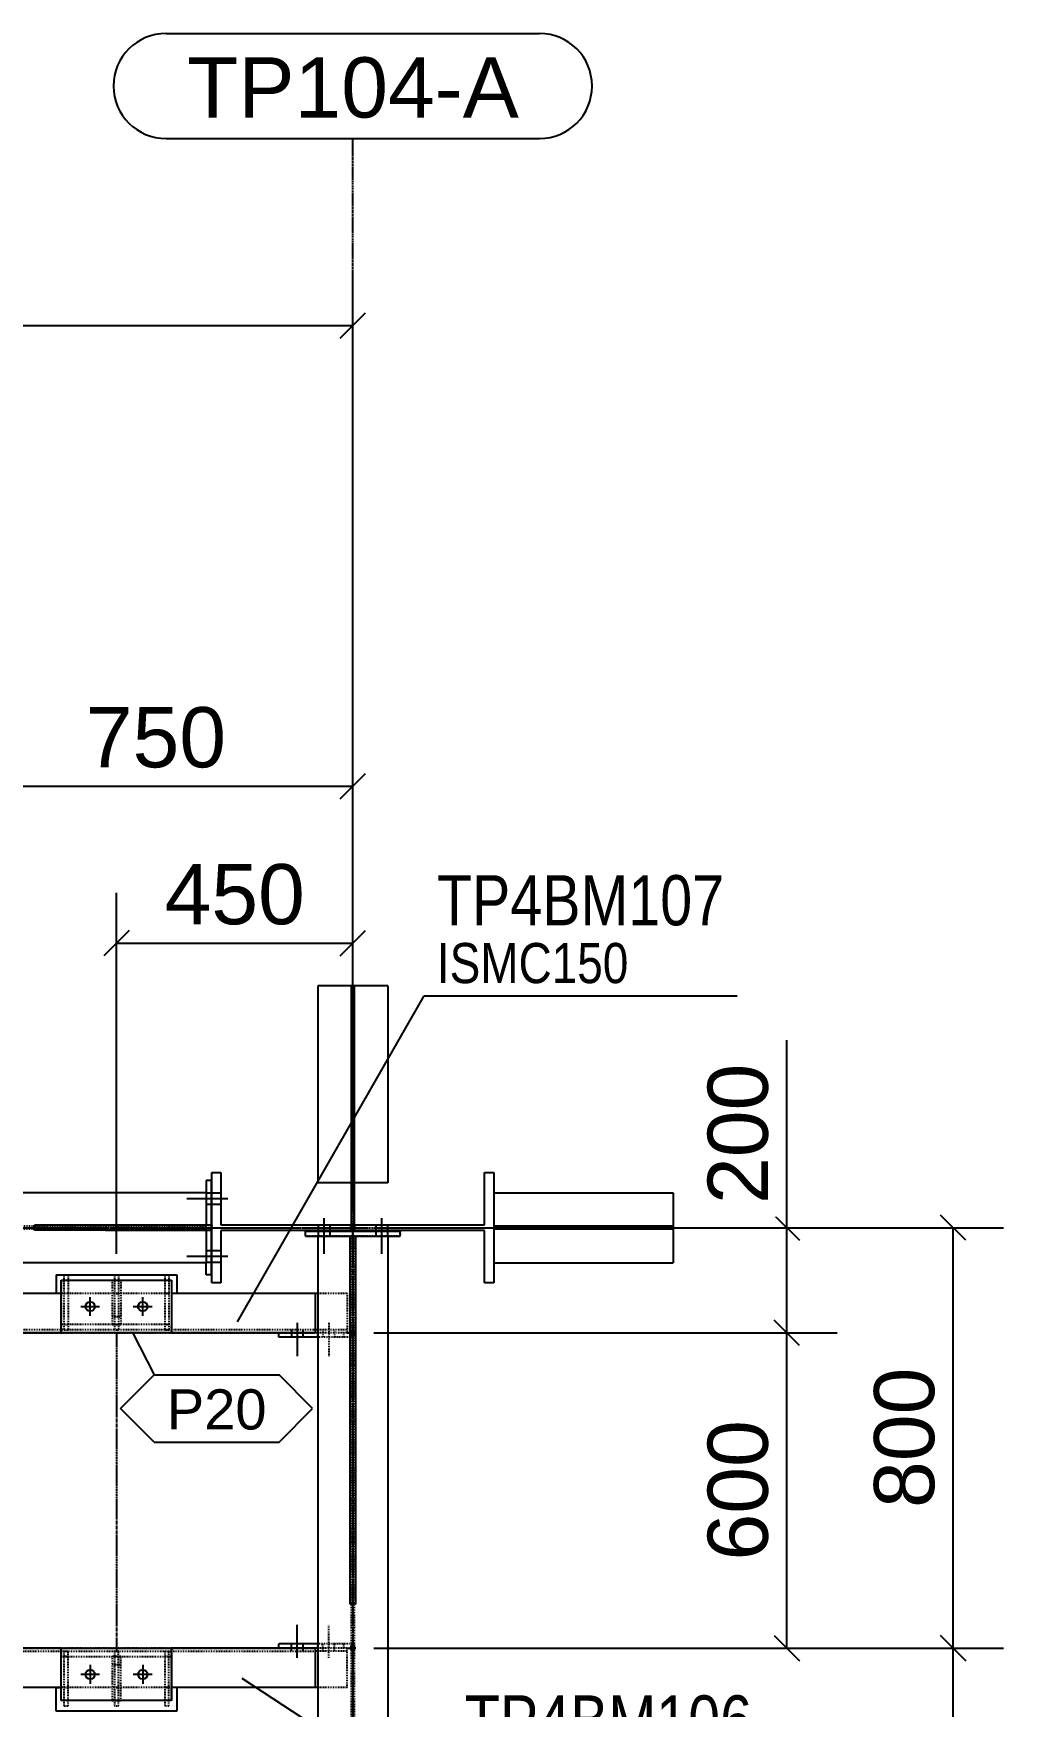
# Model space of a CAD drawing. Header units: millimetres. Extents: x 2102 to 21371, y 12217 to 26594.
# Drawn here: x 19524 to 21371, y 23410 to 26594 of the extents above; entities that cross this region are included whole.
import ezdxf

# ---------------------------------------------------------------- set-up
doc = ezdxf.new("R2010")
doc.units = ezdxf.units.MM
for name, pattern in [('CENTER', [12.7, 7.9375, -1.5875, 1.5875, -1.5875]), ('DXK_LINE_DOT2', [3.9198, 1.9599, -1.9599]), ('DXK_LINE_DOT3', [5.9187, 2.979, -0.9799, 0.9799, -0.9799]), ('DXK_LINE_DOT5', [7.8785, 2.979, -0.9799, 0.9799, -0.9799, 0.9799, -0.9799])]:
    doc.linetypes.add(name, pattern=pattern)
for name, color, linetype in [('1', 7, 'Continuous'), ('10', 7, 'Continuous'), ('2', 7, 'Continuous'), ('4', 7, 'Continuous'), ('6', 7, 'Continuous'), ('7', 7, 'Continuous'), ('8', 7, 'Continuous')]:
    doc.layers.add(name, color=color, linetype=linetype)
doc.styles.add('Arial', font='arial.ttf', dxfattribs={"height": 0.2})
doc.styles.add('Arial Narrow', font='ARIALN.TTF', dxfattribs={"height": 0.2})

# ---------------------------------------------------------------- blocks, each defined once
blk = doc.blocks.new('GridLine-116860372-116904 - 114867')
at = {"layer": '10', "color": 7, "linetype": 'Continuous'}
for p, q in [((23506.1, 27911.7), (24395.1, 27911.7)), ((23506.1, 27661.7), (24395.1, 27661.7))]:
    blk.add_line(p, q, dxfattribs=at)
for centre, start, end in [((23506.1, 27786.7), 90, 270), ((24395.1, 27786.7), 270, 90)]:
    blk.add_arc(centre, 125, start, end, dxfattribs=at)
at = {"layer": '2', "color": 7, "linetype": 'DXK_LINE_DOT5'}
blk.add_line((23950.6, 12454.5), (23950.6, 27661.7), dxfattribs=at)
at = {"layer": '10', "color": 7, "linetype": 'Continuous', "style": 'Arial'}
blk.add_text('TP104-A', height=143.26, dxfattribs=at).set_placement((23556.1, 27711.7))
blk = doc.blocks.new('GridLine-116860372-116908 - 114867')
at = {"layer": '2', "color": 7, "linetype": 'DXK_LINE_DOT5'}
blk.add_line((2535.4, 25070.8), (24512.1, 25070.8), dxfattribs=at)
blk = doc.blocks.new('Part-116860372-116054 - 114867')
at = {"layer": '1', "color": 6, "linetype": 'DXK_LINE_DOT2'}
for p, q in [((23601.4, 25154.1), (23601.4, 25077.1)), ((23613.9, 25077.1), (23613.9, 25064.6)), ((23601.4, 25064.6), (23601.4, 24987.6))]:
    blk.add_line(p, q, dxfattribs=at)
at = {"layer": '2', "color": 2, "linetype": 'Continuous'}
for p, q in [((23601.4, 25183.3), (23601.4, 25154.1)), ((23613.9, 25183.3), (23601.4, 25183.3)), ((23613.9, 25183.3), (23613.9, 25077.1)), ((23613.9, 25064.6), (23613.9, 24958.3)), ((23601.4, 24958.3), (23601.4, 24987.6)), ((23613.9, 24958.3), (23601.4, 24958.3))]:
    blk.add_line(p, q, dxfattribs=at)
blk = doc.blocks.new('Part-116860372-114886 - 114867')
at = {"layer": '4', "linetype": 'Continuous'}
blk.add_hatch(color=4, dxfattribs=at).paths.add_polyline_path([(23950.6, 25065.8, -1), (23950.6, 25075.8, -1)])
at = {"layer": '2', "color": 2, "linetype": 'Continuous'}
for p, q in [((23615.1, 24939.6), (23615.1, 25202.1)), ((23615.1, 25202.1), (23636.9, 25202.1)), ((23636.9, 25202.1), (23636.9, 25077.6)), ((24264.3, 25202.1), (24286, 25202.1)), ((24264.3, 25077.6), (24264.3, 25202.1)), ((24286, 25202.1), (24286, 24939.6)), ((23636.9, 25077.6), (24264.3, 25077.6)), ((24264.3, 25064.1), (23636.9, 25064.1)), ((23636.9, 25064.1), (23636.9, 24939.6)), ((24264.3, 24939.6), (24264.3, 25064.1)), ((23636.9, 24939.6), (23615.1, 24939.6)), ((24286, 24939.6), (24264.3, 24939.6))]:
    blk.add_line(p, q, dxfattribs=at)
at = {"layer": '4', "color": 4, "linetype": 'CENTER'}
blk.add_line((23950.6, 25070.8), (23950.6, 25070.8), dxfattribs=at)
at = {"layer": '4', "color": 4, "linetype": 'Continuous'}
blk.add_circle((23950.6, 25070.8), 5, dxfattribs=at)
blk = doc.blocks.new('Part-116860372-150029 - 114867')
at = {"layer": '1', "color": 6, "linetype": 'DXK_LINE_DOT2'}
for p, q in [((23383.1, 24958.3), (23383.1, 24958.3)), ((23383.1, 24958.3), (23383.1, 24828)), ((23383.1, 24958.3), (23393.1, 24958.3)), ((23393.1, 24958.3), (23393.1, 24958.3)), ((23393.1, 24958.3), (23393.1, 24828)), ((23383.1, 24914.7), (23393.1, 24914.6)), ((23393.1, 24914.6), (23383.1, 24914.6)), ((23383.1, 24840.5), (23393.1, 24840.5)), ((23383.1, 24840.5), (23393.1, 24840.5)), ((23383.1, 24828), (23393.1, 24828)), ((23383.1, 24828), (23393.1, 24828))]:
    blk.add_line(p, q, dxfattribs=at)
blk = doc.blocks.new('Part-116860372-114889 - 114867')
at = {"layer": '4', "linetype": 'Continuous'}
for points in [[(20200.6, 25065.8, -1), (20200.6, 25075.8, -1)], [(23950.6, 25065.8, -1), (23950.6, 25075.8, -1)]]:
    blk.add_hatch(color=4, dxfattribs=at).paths.add_polyline_path(points)
at = {"layer": '1', "color": 6, "linetype": 'DXK_LINE_DOT2'}
for p, q in [((20549.8, 25077.1), (20549.8, 25064.6)), ((23601.4, 25074.4), (20549.8, 25074.4)), ((23601.4, 25077.1), (23601.4, 25064.6)), ((23601.4, 25067.3), (20549.8, 25067.3))]:
    blk.add_line(p, q, dxfattribs=at)
at = {"layer": '2', "color": 2, "linetype": 'Continuous'}
for p, q in [((20549.8, 25154.1), (20549.8, 25077.1)), ((23601.4, 25154.1), (20549.8, 25154.1)), ((23601.4, 25154.1), (23601.4, 25077.1)), ((20549.8, 25064.6), (20549.8, 24987.6)), ((23601.4, 25064.6), (23601.4, 24987.6)), ((23601.4, 24987.6), (20549.8, 24987.6))]:
    blk.add_line(p, q, dxfattribs=at)
at = {"layer": '4', "color": 4, "linetype": 'CENTER'}
blk.add_line((20200.6, 25070.8), (23950.6, 25070.8), dxfattribs=at)
at = {"layer": '4', "color": 4, "linetype": 'Continuous'}
for centre in [(20200.6, 25070.8), (23950.6, 25070.8)]:
    blk.add_circle(centre, 5, dxfattribs=at)
blk = doc.blocks.new('Part-116860372-150024 - 114867')
at = {"layer": '1', "color": 6, "linetype": 'DXK_LINE_DOT2'}
for p, q in [((23378.1, 24945.8), (23378.1, 24840.8)), ((23378.1, 24945.8), (23398.1, 24945.8)), ((23398.1, 24945.8), (23398.1, 24840.8)), ((23378.1, 24859.6), (23398.1, 24859.6)), ((23378.1, 24840.8), (23398.1, 24840.8))]:
    blk.add_line(p, q, dxfattribs=at)
blk = doc.blocks.new('Part-116860372-114979 - 114867')
at = {"layer": '4', "linetype": 'Continuous'}
for points in [[(23950.6, 25065.8, -1), (23950.6, 25075.8, -1)], [(23950.6, 21315.8, -1), (23950.6, 21325.8, -1)]]:
    blk.add_hatch(color=4, dxfattribs=at).paths.add_polyline_path(points)
at = {"layer": '1', "color": 6, "linetype": 'DXK_LINE_DOT2'}
for p, q in [((24033.8, 25050.3), (23867.3, 25050.3)), ((23947, 25050.3), (23947, 21670)), ((23954.1, 25050.3), (23954.1, 21670)), ((23867.3, 21670), (24033.8, 21670))]:
    blk.add_line(p, q, dxfattribs=at)
at = {"layer": '2', "color": 2, "linetype": 'Continuous'}
for p, q in [((23867.3, 25050.3), (23867.3, 21670)), ((24033.8, 25050.3), (24033.8, 21670))]:
    blk.add_line(p, q, dxfattribs=at)
at = {"layer": '4', "color": 4, "linetype": 'CENTER'}
blk.add_line((23950.6, 25070.8), (23950.6, 21320.8), dxfattribs=at)
at = {"layer": '4', "color": 4, "linetype": 'Continuous'}
for centre in [(23950.6, 25070.8), (23950.6, 21320.8)]:
    blk.add_circle(centre, 5, dxfattribs=at)
blk = doc.blocks.new('Part-116860372-115850 - 114867')
at = {"layer": '1', "color": 6, "linetype": 'DXK_LINE_DOT2'}
for p, q in [((23867.3, 24810.8), (23867.3, 24820.8)), ((23947, 24810.8), (23867.3, 24810.8)), ((23928.3, 24820.8), (23928.3, 24810.8))]:
    blk.add_line(p, q, dxfattribs=at)
at = {"layer": '2', "color": 2, "linetype": 'Continuous'}
for p, q in [((23774.5, 24810.8), (23774.5, 24820.8)), ((23867.3, 24810.8), (23774.5, 24810.8)), ((23867.3, 24820.8), (23861.1, 24820.8))]:
    blk.add_line(p, q, dxfattribs=at)
blk = doc.blocks.new('Bolt-116860372-115845 - 114867')
at = {"layer": '1', "color": 1, "linetype": 'DXK_LINE_DOT2'}
for p, q in [((23893.3, 24047.5), (23893.3, 24126.2)), ((23879.6, 24070.8), (23879.6, 24080.8)), ((23907.1, 24070.8), (23907.1, 24080.8)), ((23879.6, 24063.7), (23879.6, 24070.8)), ((23907.1, 24063.7), (23907.1, 24070.8))]:
    blk.add_line(p, q, dxfattribs=at)
at = {"layer": '2', "color": 1, "linetype": 'Continuous'}
for p, q in [((23818.3, 24047.5), (23818.3, 24126.2)), ((23804.6, 24070.8), (23804.6, 24080.8)), ((23832.1, 24070.8), (23832.1, 24080.8)), ((23804.6, 24063.7), (23804.6, 24070.8)), ((23832.1, 24063.7), (23832.1, 24070.8))]:
    blk.add_line(p, q, dxfattribs=at)
blk = doc.blocks.new('Part-116860372-150022 - 114867')
at = {"layer": '1', "color": 6, "linetype": 'DXK_LINE_DOT2'}
for p, q in [((23256.8, 24945.8), (23256.8, 24820.8)), ((23256.8, 24945.8), (23519.3, 24945.8)), ((23519.3, 24945.8), (23519.3, 24820.8)), ((23256.8, 24820.8), (23519.3, 24820.8))]:
    blk.add_line(p, q, dxfattribs=at)
blk = doc.blocks.new('Bolt-116860372-150030 - 114867')
at = {"layer": '2', "color": 1, "linetype": 'Continuous'}
for p, q in [((23303.1, 24883.3), (23348.1, 24883.3)), ((23325.6, 24860.8), (23325.6, 24905.8)), ((23428.1, 24883.3), (23473.1, 24883.3)), ((23450.6, 24860.8), (23450.6, 24905.8))]:
    blk.add_line(p, q, dxfattribs=at)
for centre in [(23325.6, 24883.3), (23450.6, 24883.3)]:
    blk.add_circle(centre, 11.3, dxfattribs=at)
blk = doc.blocks.new('Part-116860372-150018 - 114867')
at = {"layer": '1', "color": 6, "linetype": 'DXK_LINE_DOT2'}
for p, q in [((23503.1, 24063.6), (23503.1, 23933.3)), ((23503.1, 24063.6), (23513.1, 24063.6)), ((23503.1, 24063.6), (23513.1, 24063.6)), ((23503.1, 24051.2), (23513.1, 24051.2)), ((23503.1, 24051.2), (23513.1, 24051.2)), ((23513.1, 23933.3), (23513.1, 24063.6)), ((23513.1, 23977.1), (23503.1, 23977.1)), ((23503.1, 23977), (23513.1, 23977)), ((23503.1, 23933.3), (23513.1, 23933.3)), ((23503.1, 23933.3), (23503.1, 23933.3)), ((23513.1, 23933.3), (23513.1, 23933.3))]:
    blk.add_line(p, q, dxfattribs=at)
blk = doc.blocks.new('Bolt-116860372-115851 - 114867')
at = {"layer": '1', "color": 1, "linetype": 'DXK_LINE_DOT2'}
for p, q in [((23893.3, 24844.2), (23893.3, 24765.5)), ((23879.5, 24828), (23879.5, 24820.8)), ((23879.5, 24820.8), (23879.5, 24810.8)), ((23907, 24828), (23907, 24820.8)), ((23907, 24820.8), (23907, 24810.8))]:
    blk.add_line(p, q, dxfattribs=at)
at = {"layer": '2', "color": 1, "linetype": 'Continuous'}
for p, q in [((23818.3, 24844.2), (23818.3, 24765.5)), ((23804.5, 24828), (23804.5, 24820.8)), ((23804.5, 24820.8), (23804.5, 24810.8)), ((23832, 24828), (23832, 24820.8)), ((23832, 24820.8), (23832, 24810.8))]:
    blk.add_line(p, q, dxfattribs=at)
blk = doc.blocks.new('Part-116860372-150317 - 114867')
at = {"layer": '1', "color": 6, "linetype": 'DXK_LINE_DOT2'}
blk.add_line((24286, 25154.1), (24286, 24987.6), dxfattribs=at)
at = {"layer": '2', "color": 2, "linetype": 'Continuous'}
for p, q in [((24286, 25154.1), (24713.1, 25154.1)), ((24713.1, 25154.1), (24713.1, 25074.4)), ((24713.1, 25074.4), (24286, 25074.4)), ((24650.6, 25067.3), (24650.6, 25074.4)), ((24713.1, 25074.4), (24713.1, 25067.3)), ((24713.1, 25067.3), (24286, 25067.3)), ((24713.1, 25067.3), (24713.1, 24987.6)), ((24286, 24987.6), (24713.1, 24987.6))]:
    blk.add_line(p, q, dxfattribs=at)
blk = doc.blocks.new('Part-116860372-115096 - 114867')
at = {"layer": '4', "linetype": 'Continuous'}
for points in [[(22700.6, 24065.8, -1), (22700.6, 24075.8, -1)], [(23950.6, 24065.8, -1), (23950.6, 24075.8, -1)]]:
    blk.add_hatch(color=4, dxfattribs=at).paths.add_polyline_path(points)
at = {"layer": '1', "color": 6, "linetype": 'DXK_LINE_DOT2'}
for p, q in [((22714.1, 24070.8), (22714.1, 23977.1)), ((22790.1, 24070.8), (22714.1, 24070.8)), ((22783.8, 24063.7), (22714.1, 24063.7)), ((22790.1, 24063.7), (23861.1, 24063.7)), ((23519.3, 24070.8), (23256.8, 24070.8)), ((23937, 24070.8), (23861.1, 24070.8)), ((23937, 24063.7), (23867.3, 24063.7)), ((23937, 23977.1), (23937, 24070.8)), ((22783.8, 23977.1), (22714.1, 23977.1)), ((23519.3, 23977.1), (23256.8, 23977.1)), ((23937, 23977.1), (23867.3, 23977.1))]:
    blk.add_line(p, q, dxfattribs=at)
at = {"layer": '2', "color": 2, "linetype": 'Continuous'}
for p, q in [((22783.8, 24063.7), (22790.1, 24063.7)), ((23256.8, 24070.8), (22790.1, 24070.8)), ((22790.1, 24070.8), (22790.1, 23977.1)), ((23861.1, 24070.8), (23519.3, 24070.8)), ((23861.1, 24070.8), (23861.1, 23977.1)), ((23867.3, 24063.7), (23861.1, 24063.7)), ((23256.8, 23977.1), (22783.8, 23977.1)), ((23867.3, 23977.1), (23519.3, 23977.1))]:
    blk.add_line(p, q, dxfattribs=at)
at = {"layer": '4', "color": 4, "linetype": 'CENTER'}
for p, q in [((22700.6, 24070.8), (22714.1, 24070.8)), ((22790.1, 24070.8), (23256.8, 24070.8)), ((23519.3, 24070.8), (23861.1, 24070.8)), ((23937, 24070.8), (23950.6, 24070.8))]:
    blk.add_line(p, q, dxfattribs=at)
at = {"layer": '4', "color": 4, "linetype": 'Continuous'}
for centre in [(22700.6, 24070.8), (23950.6, 24070.8)]:
    blk.add_circle(centre, 5, dxfattribs=at)
blk = doc.blocks.new('Part-116860372-115097 - 114867')
at = {"layer": '4', "linetype": 'Continuous'}
for points in [[(23013.1, 24815.8, -1), (23013.1, 24825.8, -1)], [(23950.6, 24815.8, -1), (23950.6, 24825.8, -1)]]:
    blk.add_hatch(color=4, dxfattribs=at).paths.add_polyline_path(points)
at = {"layer": '1', "color": 6, "linetype": 'DXK_LINE_DOT2'}
for p, q in [((23519.3, 24914.6), (23256.8, 24914.6)), ((23937, 24914.6), (23867.3, 24914.6)), ((23937, 24914.6), (23937, 24820.8)), ((23519.3, 24828), (23025.6, 24828)), ((23519.3, 24820.8), (23256.8, 24820.8)), ((23937, 24828), (23519.3, 24828)), ((23937, 24820.8), (23861.1, 24820.8))]:
    blk.add_line(p, q, dxfattribs=at)
at = {"layer": '2', "color": 2, "linetype": 'Continuous'}
for p, q in [((23060.6, 24914.6), (23060.6, 24877.1)), ((23256.8, 24914.6), (23060.6, 24914.6)), ((23867.3, 24914.6), (23519.3, 24914.6)), ((23861.1, 24914.6), (23861.1, 24820.8)), ((23025.6, 24877.1), (23025.6, 24820.8)), ((23060.6, 24877.1), (23025.6, 24877.1)), ((23256.8, 24820.8), (23025.6, 24820.8)), ((23861.1, 24820.8), (23519.3, 24820.8)), ((23867.3, 24828), (23861.1, 24828))]:
    blk.add_line(p, q, dxfattribs=at)
at = {"layer": '4', "color": 4, "linetype": 'CENTER'}
for p, q in [((23013.1, 24820.8), (23256.8, 24820.8)), ((23519.3, 24820.8), (23861.1, 24820.8)), ((23937, 24820.8), (23950.6, 24820.8))]:
    blk.add_line(p, q, dxfattribs=at)
at = {"layer": '4', "color": 4, "linetype": 'Continuous'}
for centre in [(23013.1, 24820.8), (23950.6, 24820.8)]:
    blk.add_circle(centre, 5, dxfattribs=at)
blk = doc.blocks.new('Bolt-116860372-115408 - 114867')
at = {"layer": '2', "color": 1, "linetype": 'Continuous'}
for p, q in [((23868.1, 25077.6), (23868.1, 25064.1)), ((23868.1, 25077.6), (23868.1, 25064.1)), ((23868.1, 25077.6), (23868.1, 25064.1)), ((23868.1, 25077.6), (23868.1, 25064.1)), ((23868.1, 25077.6), (23868.1, 25064.1)), ((23868.1, 25077.6), (23868.1, 25064.1)), ((23868.1, 25077.6), (23868.1, 25064.1)), ((23868.1, 25077.6), (23868.1, 25064.1)), ((23868.1, 25077.6), (23868.1, 25064.1)), ((23868.1, 25077.6), (23868.1, 25064.1)), ((23868.1, 25077.6), (23868.1, 25064.1)), ((23868.1, 25077.6), (23868.1, 25064.1)), ((23868.1, 25077.6), (23868.1, 25064.1)), ((23868.1, 25077.6), (23868.1, 25064.1)), ((23881.8, 25093.8), (23881.8, 25008.8)), ((23881.8, 25093.8), (23881.8, 25008.8)), ((23881.8, 25093.8), (23881.8, 25008.8)), ((23881.8, 25093.8), (23881.8, 25008.8)), ((23881.8, 25093.8), (23881.8, 25008.8)), ((23881.8, 25093.8), (23881.8, 25008.8)), ((23881.8, 25093.8), (23881.8, 25008.8)), ((23881.8, 25093.8), (23881.8, 25008.8)), ((23881.8, 25093.8), (23881.8, 25008.8)), ((23881.8, 25093.8), (23881.8, 25008.8)), ((23881.8, 25093.8), (23881.8, 25008.8)), ((23881.8, 25093.8), (23881.8, 25008.8)), ((23881.8, 25093.8), (23881.8, 25008.8)), ((23881.8, 25093.8), (23881.8, 25008.8)), ((23895.6, 25077.6), (23895.6, 25064.1)), ((23895.6, 25077.6), (23895.6, 25064.1)), ((23895.6, 25077.6), (23895.6, 25064.1)), ((23895.6, 25077.6), (23895.6, 25064.1)), ((23895.6, 25077.6), (23895.6, 25064.1)), ((23895.6, 25077.6), (23895.6, 25064.1)), ((23895.6, 25077.6), (23895.6, 25064.1)), ((23895.6, 25077.6), (23895.6, 25064.1)), ((23895.6, 25077.6), (23895.6, 25064.1)), ((23895.6, 25077.6), (23895.6, 25064.1)), ((23895.6, 25077.6), (23895.6, 25064.1)), ((23895.6, 25077.6), (23895.6, 25064.1)), ((23895.6, 25077.6), (23895.6, 25064.1)), ((23895.6, 25077.6), (23895.6, 25064.1)), ((24005.6, 25077.6), (24005.6, 25064.1)), ((24005.6, 25077.6), (24005.6, 25064.1)), ((24005.6, 25077.6), (24005.6, 25064.1)), ((24005.6, 25077.6), (24005.6, 25064.1)), ((24005.6, 25077.6), (24005.6, 25064.1)), ((24005.6, 25077.6), (24005.6, 25064.1)), ((24005.6, 25077.6), (24005.6, 25064.1)), ((24005.6, 25077.6), (24005.6, 25064.1)), ((24005.6, 25077.6), (24005.6, 25064.1)), ((24005.6, 25077.6), (24005.6, 25064.1)), ((24005.6, 25077.6), (24005.6, 25064.1)), ((24005.6, 25077.6), (24005.6, 25064.1)), ((24005.6, 25077.6), (24005.6, 25064.1)), ((24005.6, 25077.6), (24005.6, 25064.1)), ((24019.3, 25093.8), (24019.3, 25008.8)), ((24019.3, 25093.8), (24019.3, 25008.8)), ((24019.3, 25093.8), (24019.3, 25008.8)), ((24019.3, 25093.8), (24019.3, 25008.8)), ((24019.3, 25093.8), (24019.3, 25008.8)), ((24019.3, 25093.8), (24019.3, 25008.8)), ((24019.3, 25093.8), (24019.3, 25008.8)), ((24019.3, 25093.8), (24019.3, 25008.8)), ((24019.3, 25093.8), (24019.3, 25008.8)), ((24019.3, 25093.8), (24019.3, 25008.8)), ((24019.3, 25093.8), (24019.3, 25008.8)), ((24019.3, 25093.8), (24019.3, 25008.8)), ((24019.3, 25093.8), (24019.3, 25008.8)), ((24019.3, 25093.8), (24019.3, 25008.8)), ((24033.1, 25077.6), (24033.1, 25064.1)), ((24033.1, 25077.6), (24033.1, 25064.1)), ((24033.1, 25077.6), (24033.1, 25064.1)), ((24033.1, 25077.6), (24033.1, 25064.1)), ((24033.1, 25077.6), (24033.1, 25064.1)), ((24033.1, 25077.6), (24033.1, 25064.1)), ((24033.1, 25077.6), (24033.1, 25064.1)), ((24033.1, 25077.6), (24033.1, 25064.1)), ((24033.1, 25077.6), (24033.1, 25064.1)), ((24033.1, 25077.6), (24033.1, 25064.1)), ((24033.1, 25077.6), (24033.1, 25064.1)), ((24033.1, 25077.6), (24033.1, 25064.1)), ((24033.1, 25077.6), (24033.1, 25064.1)), ((24033.1, 25077.6), (24033.1, 25064.1)), ((23868.1, 25062.8), (23868.1, 25050.3)), ((23868.1, 25062.8), (23868.1, 25050.3)), ((23868.1, 25062.8), (23868.1, 25050.3)), ((23868.1, 25062.8), (23868.1, 25050.3)), ((23868.1, 25062.8), (23868.1, 25050.3)), ((23868.1, 25062.8), (23868.1, 25050.3)), ((23868.1, 25062.8), (23868.1, 25050.3)), ((23868.1, 25062.8), (23868.1, 25050.3)), ((23868.1, 25062.8), (23868.1, 25050.3)), ((23868.1, 25062.8), (23868.1, 25050.3)), ((23868.1, 25062.8), (23868.1, 25050.3)), ((23868.1, 25062.8), (23868.1, 25050.3)), ((23868.1, 25062.8), (23868.1, 25050.3)), ((23868.1, 25062.8), (23868.1, 25050.3)), ((23895.6, 25062.8), (23895.6, 25050.3)), ((23895.6, 25062.8), (23895.6, 25050.3)), ((23895.6, 25062.8), (23895.6, 25050.3)), ((23895.6, 25062.8), (23895.6, 25050.3)), ((23895.6, 25062.8), (23895.6, 25050.3)), ((23895.6, 25062.8), (23895.6, 25050.3)), ((23895.6, 25062.8), (23895.6, 25050.3)), ((23895.6, 25062.8), (23895.6, 25050.3)), ((23895.6, 25062.8), (23895.6, 25050.3)), ((23895.6, 25062.8), (23895.6, 25050.3)), ((23895.6, 25062.8), (23895.6, 25050.3)), ((23895.6, 25062.8), (23895.6, 25050.3)), ((23895.6, 25062.8), (23895.6, 25050.3)), ((23895.6, 25062.8), (23895.6, 25050.3)), ((24005.6, 25062.8), (24005.6, 25050.3)), ((24005.6, 25062.8), (24005.6, 25050.3)), ((24005.6, 25062.8), (24005.6, 25050.3)), ((24005.6, 25062.8), (24005.6, 25050.3)), ((24005.6, 25062.8), (24005.6, 25050.3)), ((24005.6, 25062.8), (24005.6, 25050.3)), ((24005.6, 25062.8), (24005.6, 25050.3)), ((24005.6, 25062.8), (24005.6, 25050.3)), ((24005.6, 25062.8), (24005.6, 25050.3)), ((24005.6, 25062.8), (24005.6, 25050.3)), ((24005.6, 25062.8), (24005.6, 25050.3)), ((24005.6, 25062.8), (24005.6, 25050.3)), ((24005.6, 25062.8), (24005.6, 25050.3)), ((24005.6, 25062.8), (24005.6, 25050.3)), ((24033.1, 25062.8), (24033.1, 25050.3)), ((24033.1, 25062.8), (24033.1, 25050.3)), ((24033.1, 25062.8), (24033.1, 25050.3)), ((24033.1, 25062.8), (24033.1, 25050.3)), ((24033.1, 25062.8), (24033.1, 25050.3)), ((24033.1, 25062.8), (24033.1, 25050.3)), ((24033.1, 25062.8), (24033.1, 25050.3)), ((24033.1, 25062.8), (24033.1, 25050.3)), ((24033.1, 25062.8), (24033.1, 25050.3)), ((24033.1, 25062.8), (24033.1, 25050.3)), ((24033.1, 25062.8), (24033.1, 25050.3)), ((24033.1, 25062.8), (24033.1, 25050.3)), ((24033.1, 25062.8), (24033.1, 25050.3)), ((24033.1, 25062.8), (24033.1, 25050.3))]:
    blk.add_line(p, q, dxfattribs=at)
blk = doc.blocks.new('Part-116860372-154277 - 114867')
at = {"layer": '1', "color": 6, "linetype": 'DXK_LINE_DOT2'}
for p, q in [((23947, 25645.8), (23947, 25583.3)), ((23954.1, 25077.6), (23954.1, 25177.6)), ((23954.1, 25077.6), (23947, 25077.6)), ((23947, 25077.6), (23954.1, 25077.6)), ((23954.1, 25077.6), (23954.1, 25077.6))]:
    blk.add_line(p, q, dxfattribs=at)
at = {"layer": '2', "color": 2, "linetype": 'Continuous'}
for p, q in [((24033.8, 25645.8), (23867.3, 25645.8)), ((23867.3, 25645.8), (23867.3, 25177.6)), ((23947, 25645.8), (23947, 25077.6)), ((23954.1, 25645.8), (23954.1, 25077.6)), ((24033.8, 25645.8), (24033.8, 25177.6)), ((23947, 25583.3), (23954.1, 25583.3)), ((23947, 25177.6), (23867.3, 25177.6)), ((24033.8, 25177.6), (23954.1, 25177.6))]:
    blk.add_line(p, q, dxfattribs=at)
blk = doc.blocks.new('Part-116860372-150025 - 114867')
at = {"layer": '2', "color": 2, "linetype": 'Continuous'}
for p, q in [((23256.8, 24820.8), (23256.8, 24945.8)), ((23256.8, 24945.8), (23519.3, 24945.8)), ((23519.3, 24945.8), (23519.3, 24820.8)), ((23519.3, 24820.8), (23256.8, 24820.8))]:
    blk.add_line(p, q, dxfattribs=at)
blk = doc.blocks.new('Part-116860372-115397 - 114867')
at = {"layer": '1', "color": 6, "linetype": 'DXK_LINE_DOT2'}
for p, q in [((23838.1, 25050.3), (23838.1, 25062.8)), ((23838.1, 25062.8), (24063.1, 25062.8)), ((23867.3, 25050.3), (23838.1, 25050.3)), ((24063.1, 25050.3), (24033.8, 25050.3)), ((24063.1, 25062.8), (24063.1, 25050.3))]:
    blk.add_line(p, q, dxfattribs=at)
at = {"layer": '2', "color": 2, "linetype": 'Continuous'}
for p, q in [((23838.1, 25050.3), (23838.1, 25062.8)), ((23838.1, 25062.8), (24063.1, 25062.8)), ((23838.1, 25050.3), (24063.1, 25050.3)), ((24063.1, 25050.3), (24063.1, 25062.8))]:
    blk.add_line(p, q, dxfattribs=at)
blk = doc.blocks.new('Part-116860372-115401 - 114867')
at = {"layer": '1', "color": 6, "linetype": 'DXK_LINE_DOT2'}
for p, q in [((23944.3, 24322.7), (23944.3, 25050.3)), ((23956.8, 25050.3), (23956.8, 24322.7)), ((23944.3, 25025.3), (23956.8, 25025.3))]:
    blk.add_line(p, q, dxfattribs=at)
at = {"layer": '2', "color": 2, "linetype": 'Continuous'}
for p, q in [((23944.3, 24322.7), (23944.3, 25050.3)), ((23944.3, 25050.3), (23956.8, 25050.3)), ((23956.8, 25050.3), (23956.8, 24322.7)), ((23944.3, 24175), (23944.3, 24322.7)), ((23956.8, 24322.7), (23944.3, 24322.7)), ((23956.8, 24322.7), (23956.8, 24175)), ((23956.8, 24175), (23944.3, 24175))]:
    blk.add_line(p, q, dxfattribs=at)
blk = doc.blocks.new('Part-116860372-115405 - 114867')
at = {"layer": '1', "color": 6, "linetype": 'DXK_LINE_DOT2'}
for p, q in [((23956.8, 24668.2), (23944.3, 24668.2)), ((23944.3, 24437.5), (23956.8, 24437.5))]:
    blk.add_line(p, q, dxfattribs=at)
blk = doc.blocks.new('Part-116860372-150017 - 114867')
at = {"layer": '1', "color": 6, "linetype": 'DXK_LINE_DOT2'}
blk.add_line((23519.3, 23977.1), (23256.8, 23977.1), dxfattribs=at)
at = {"layer": '2', "color": 2, "linetype": 'Continuous'}
for p, q in [((23244.3, 23920.8), (23244.3, 23977.1)), ((23244.3, 23977.1), (23256.8, 23977.1)), ((23531.8, 23977.1), (23519.3, 23977.1)), ((23531.8, 23977.1), (23531.8, 23920.8)), ((23531.8, 23920.8), (23244.3, 23920.8))]:
    blk.add_line(p, q, dxfattribs=at)
blk = doc.blocks.new('Part-116860372-150026 - 114867')
at = {"layer": '1', "color": 6, "linetype": 'DXK_LINE_DOT2'}
blk.add_line((23519.3, 24914.6), (23256.8, 24914.6), dxfattribs=at)
at = {"layer": '2', "color": 2, "linetype": 'Continuous'}
for p, q in [((23244.3, 24958.4), (23531.8, 24958.3)), ((23244.3, 24958.4), (23244.3, 24914.6)), ((23531.8, 24958.3), (23531.8, 24914.6)), ((23256.8, 24914.6), (23244.3, 24914.6)), ((23531.8, 24914.6), (23519.3, 24914.6))]:
    blk.add_line(p, q, dxfattribs=at)
blk = doc.blocks.new('Part-116860372-150020 - 114867')
at = {"layer": '1', "color": 6, "linetype": 'DXK_LINE_DOT2'}
for p, q in [((23383.1, 24063.6), (23383.1, 23933.3)), ((23383.1, 24063.6), (23393.1, 24063.6)), ((23383.1, 24063.6), (23393.1, 24063.6)), ((23383.1, 24051.2), (23393.1, 24051.2)), ((23383.1, 24051.2), (23393.1, 24051.2)), ((23393.1, 23933.3), (23393.1, 24063.6)), ((23393.1, 23977.1), (23383.1, 23977.1)), ((23383.1, 23977), (23393.1, 23977)), ((23383.1, 23933.3), (23393.1, 23933.3)), ((23383.1, 23933.3), (23383.1, 23933.3)), ((23393.1, 23933.3), (23393.1, 23933.3))]:
    blk.add_line(p, q, dxfattribs=at)
blk = doc.blocks.new('Part-116860372-150015 - 114867')
at = {"layer": '1', "color": 6, "linetype": 'DXK_LINE_DOT2'}
for p, q in [((23398.1, 24050.8), (23378.1, 24050.8)), ((23378.1, 24050.8), (23378.1, 23945.8)), ((23398.1, 23945.8), (23398.1, 24050.8)), ((23378.1, 24032.1), (23398.1, 24032.1)), ((23378.1, 23945.8), (23398.1, 23945.8))]:
    blk.add_line(p, q, dxfattribs=at)
blk = doc.blocks.new('Part-116860372-115844 - 114867')
at = {"layer": '1', "color": 6, "linetype": 'DXK_LINE_DOT2'}
for p, q in [((23947, 24080.8), (23867.3, 24080.8)), ((23867.3, 24070.8), (23867.3, 24080.8)), ((23928.3, 24080.8), (23928.3, 24070.8)), ((23947, 24080.8), (23947, 24070.8))]:
    blk.add_line(p, q, dxfattribs=at)
at = {"layer": '2', "color": 2, "linetype": 'Continuous'}
for p, q in [((23867.3, 24080.8), (23774.5, 24080.8)), ((23774.5, 24070.8), (23774.5, 24080.8)), ((23867.3, 24070.8), (23861.1, 24070.8))]:
    blk.add_line(p, q, dxfattribs=at)
blk = doc.blocks.new('Bolt-116860372-116055 - 114867')
at = {"layer": '2', "color": 1, "linetype": 'Continuous'}
for p, q in [((23653.1, 25139.6), (23555.6, 25139.6)), ((23653.1, 25139.6), (23555.6, 25139.6)), ((23613.9, 25153.3), (23601.4, 25153.3)), ((23613.9, 25153.3), (23601.4, 25153.3)), ((23613.9, 25125.8), (23601.4, 25125.8)), ((23613.9, 25125.8), (23601.4, 25125.8)), ((23636.9, 25153.3), (23615.1, 25153.3)), ((23636.9, 25153.3), (23615.1, 25153.3)), ((23636.9, 25125.8), (23615.1, 25125.8)), ((23636.9, 25125.8), (23615.1, 25125.8)), ((23653.1, 25002.1), (23555.6, 25002.1)), ((23653.1, 25002.1), (23555.6, 25002.1)), ((23613.9, 25015.8), (23601.4, 25015.8)), ((23613.9, 25015.8), (23601.4, 25015.8)), ((23636.9, 25015.8), (23615.1, 25015.8)), ((23636.9, 25015.8), (23615.1, 25015.8)), ((23613.9, 24988.3), (23601.4, 24988.3)), ((23613.9, 24988.3), (23601.4, 24988.3)), ((23636.9, 24988.3), (23615.1, 24988.3)), ((23636.9, 24988.3), (23615.1, 24988.3))]:
    blk.add_line(p, q, dxfattribs=at)
blk = doc.blocks.new('Part-116860372-116108 - 114867')
at = {"layer": '1', "color": 6, "linetype": 'DXK_LINE_DOT2'}
for p, q in [((23194.4, 25077.1), (23615.1, 25077.1)), ((23194.4, 25064.6), (23194.4, 25077.1)), ((23389.6, 25064.6), (23389.6, 25077.1)), ((23514.5, 25077.1), (23514.5, 25064.6)), ((23615.1, 25077.1), (23615.1, 25064.6)), ((23615.1, 25064.6), (23194.4, 25064.6))]:
    blk.add_line(p, q, dxfattribs=at)
blk = doc.blocks.new('Part-116860372-116181 - 114867')
at = {"layer": '1', "color": 6, "linetype": 'DXK_LINE_DOT2'}
blk.add_line((23513.7, 25064.6), (23513.7, 25077.1), dxfattribs=at)
at = {"layer": '2', "color": 2, "linetype": 'Continuous'}
for p, q in [((23192.8, 25064.6), (23192.8, 25077.1)), ((23362.3, 25077.1), (23192.8, 25077.1)), ((23615.1, 25077.1), (23362.3, 25077.1)), ((23362.3, 25077.1), (23362.3, 25064.6)), ((23615.1, 25064.6), (23615.1, 25077.1)), ((23362.3, 25064.6), (23192.8, 25064.6)), ((23362.3, 25064.6), (23615.1, 25064.6))]:
    blk.add_line(p, q, dxfattribs=at)
blk = doc.blocks.new('Part-116860372-150027 - 114867')
at = {"layer": '1', "color": 6, "linetype": 'DXK_LINE_DOT2'}
for p, q in [((23263.1, 24958.3), (23263.1, 24958.3)), ((23263.1, 24958.3), (23263.1, 24828)), ((23263.1, 24958.3), (23273.1, 24958.3)), ((23273.1, 24958.3), (23273.1, 24958.3)), ((23273.1, 24958.3), (23273.1, 24828)), ((23263.1, 24914.7), (23273.1, 24914.7)), ((23273.1, 24914.6), (23263.1, 24914.6)), ((23263.1, 24840.5), (23273.1, 24840.5)), ((23263.1, 24840.5), (23273.1, 24840.5)), ((23263.1, 24828.1), (23273.1, 24828.1)), ((23263.1, 24828), (23273.1, 24828))]:
    blk.add_line(p, q, dxfattribs=at)
blk = doc.blocks.new('Part-116860372-150016 - 114867')
at = {"layer": '2', "color": 2, "linetype": 'Continuous'}
for p, q in [((23256.8, 23945.8), (23256.8, 24070.8)), ((23256.8, 24070.8), (23519.3, 24070.8)), ((23519.3, 24070.8), (23519.3, 23945.8)), ((23519.3, 23945.8), (23256.8, 23945.8))]:
    blk.add_line(p, q, dxfattribs=at)
blk = doc.blocks.new('Part-116860372-150013 - 114867')
at = {"layer": '1', "color": 6, "linetype": 'DXK_LINE_DOT2'}
for p, q in [((23519.3, 24070.8), (23256.8, 24070.8)), ((23256.8, 23945.8), (23256.8, 24070.8)), ((23519.3, 23945.8), (23519.3, 24070.8)), ((23519.3, 23945.8), (23256.8, 23945.8))]:
    blk.add_line(p, q, dxfattribs=at)
blk = doc.blocks.new('Part-116860372-150023 - 114867')
at = {"layer": '1', "color": 6, "linetype": 'DXK_LINE_DOT2'}
for p, q in [((23256.8, 24820.8), (23256.8, 24840.8)), ((23256.8, 24840.8), (23256.8, 24840.8)), ((23519.3, 24840.8), (23256.8, 24840.8)), ((23519.3, 24820.8), (23519.3, 24840.8)), ((23519.3, 24840.8), (23519.3, 24840.8)), ((23256.8, 24820.8), (23256.8, 24820.8)), ((23256.8, 24820.8), (23519.3, 24820.8)), ((23519.3, 24820.8), (23519.3, 24820.8))]:
    blk.add_line(p, q, dxfattribs=at)
blk = doc.blocks.new('Bolt-116860372-150021 - 114867')
at = {"layer": '2', "color": 1, "linetype": 'Continuous'}
for p, q in [((23348.1, 24008.3), (23303.1, 24008.3)), ((23325.6, 24030.8), (23325.6, 23985.8)), ((23473.1, 24008.3), (23428.1, 24008.3)), ((23450.6, 24030.8), (23450.6, 23985.8))]:
    blk.add_line(p, q, dxfattribs=at)
for centre in [(23325.6, 24008.3), (23450.6, 24008.3)]:
    blk.add_circle(centre, 11.2, dxfattribs=at)
blk = doc.blocks.new('Part-116860372-150014 - 114867')
at = {"layer": '1', "color": 6, "linetype": 'DXK_LINE_DOT2'}
for p, q in [((23519.3, 24070.8), (23256.8, 24070.8)), ((23256.8, 24070.8), (23256.8, 24070.8)), ((23256.8, 24070.8), (23256.8, 24050.8)), ((23256.8, 24050.8), (23519.3, 24050.8)), ((23256.8, 24050.8), (23256.8, 24050.8)), ((23519.3, 24070.8), (23519.3, 24070.8)), ((23519.3, 24070.8), (23519.3, 24050.8)), ((23519.3, 24050.8), (23519.3, 24050.8))]:
    blk.add_line(p, q, dxfattribs=at)
blk = doc.blocks.new('Part-116860372-150019 - 114867')
at = {"layer": '1', "color": 6, "linetype": 'DXK_LINE_DOT2'}
for p, q in [((23263.1, 24063.6), (23263.1, 23933.3)), ((23263.1, 24063.6), (23273.1, 24063.6)), ((23263.1, 24063.6), (23273.1, 24063.6)), ((23263.1, 24051.2), (23273.1, 24051.2)), ((23263.1, 24051.2), (23273.1, 24051.2)), ((23273.1, 23933.3), (23273.1, 24063.6)), ((23273.1, 23977.1), (23263.1, 23977.1)), ((23263.1, 23977), (23273.1, 23977)), ((23263.1, 23933.3), (23273.1, 23933.3)), ((23263.1, 23933.3), (23263.1, 23933.3)), ((23273.1, 23933.3), (23273.1, 23933.3))]:
    blk.add_line(p, q, dxfattribs=at)
blk = doc.blocks.new('Part-116860372-150028 - 114867')
at = {"layer": '1', "color": 6, "linetype": 'DXK_LINE_DOT2'}
for p, q in [((23503.1, 24958.3), (23503.1, 24958.3)), ((23503.1, 24958.3), (23503.1, 24828)), ((23503.1, 24958.3), (23513.1, 24958.3)), ((23513.1, 24958.3), (23513.1, 24958.3)), ((23513.1, 24958.3), (23513.1, 24828)), ((23503.1, 24914.7), (23513.1, 24914.6)), ((23513.1, 24914.6), (23503.1, 24914.6)), ((23503.1, 24840.5), (23513.1, 24840.5)), ((23503.1, 24840.5), (23513.1, 24840.5)), ((23503.1, 24828), (23513.1, 24828)), ((23503.1, 24828), (23513.1, 24828))]:
    blk.add_line(p, q, dxfattribs=at)
blk = doc.blocks.new('Line-116860372-160887 - 114867')
at = {"layer": '7', "color": 1, "linetype": 'DXK_LINE_DOT3'}
blk.add_line((23388.1, 24820.8), (23388.1, 24063.6), dxfattribs=at)
blk = doc.blocks.new('StraightDimension-116860372-123075 - 114867')
at = {"layer": '6', "color": 3, "linetype": 'Continuous'}
for p, q in [((25409.5, 24040.8), (25349.5, 24100.8)), ((24000.6, 24070.8), (25499.5, 24070.8)), ((25379.5, 22570.8), (25379.5, 24070.8)), ((24000.6, 22570.8), (25499.5, 22570.8)), ((25349.5, 22600.8), (25409.5, 22540.8))]:
    blk.add_line(p, q, dxfattribs=at)
at = {"color": 0}
blk.add_wipeout([(25364.5, 23573.2), (25154.5, 23573.2), (25154.5, 23068.5), (25364.5, 23068.5)], dxfattribs=at).dxf.layer = '6'
at = {"layer": '6', "color": 7, "style": 'Arial'}
blk.add_text('1200', height=143.26, rotation=90.0002, dxfattribs=at).set_placement((25334.5, 23098.5))
blk = doc.blocks.new('StraightDimension-116860372-119749 - 114867')
at = {"layer": '6', "color": 3, "linetype": 'Continuous'}
for p, q in [((20200.6, 25120.8), (20200.6, 27337)), ((23950.6, 25120.8), (23950.6, 27337)), ((20230.6, 27247), (20170.6, 27187)), ((23920.6, 27187), (23980.6, 27247)), ((20200.6, 27217), (23950.6, 27217))]:
    blk.add_line(p, q, dxfattribs=at)
at = {"color": 0}
blk.add_wipeout([(22327.9, 27232), (22327.9, 27442), (21823.2, 27442), (21823.2, 27232)], dxfattribs=at).dxf.layer = '6'
at = {"layer": '6', "color": 7, "style": 'Arial'}
blk.add_text('3000', height=143.26, dxfattribs=at).set_placement((21853.2, 27262))
blk = doc.blocks.new('StraightDimension-116860372-121910 - 114867')
at = {"layer": '6', "color": 3, "linetype": 'Continuous'}
for p, q in [((23013.1, 25120.8), (23013.1, 26240.9)), ((23950.6, 25120.8), (23950.6, 26240.9)), ((23043.1, 26150.9), (22983.1, 26090.9)), ((23920.6, 26090.9), (23980.6, 26150.9)), ((23013.1, 26120.9), (23950.6, 26120.9))]:
    blk.add_line(p, q, dxfattribs=at)
at = {"color": 0}
blk.add_wipeout([(23678.6, 26135.9), (23678.6, 26345.9), (23285.1, 26345.9), (23285.1, 26135.9)], dxfattribs=at).dxf.layer = '6'
at = {"layer": '6', "color": 7, "style": 'Arial'}
blk.add_text('750', height=143.26, dxfattribs=at).set_placement((23315.1, 26165.9))
blk = doc.blocks.new('StraightDimension-116860372-123074 - 114867')
at = {"layer": '6', "color": 3, "linetype": 'Continuous'}
for p, q in [((25409.5, 25040.8), (25349.5, 25100.8)), ((24000.6, 25070.8), (25499.5, 25070.8)), ((25379.5, 24070.8), (25379.5, 25070.8)), ((25349.5, 24100.8), (25409.5, 24040.8)), ((24000.6, 24070.8), (25499.5, 24070.8))]:
    blk.add_line(p, q, dxfattribs=at)
at = {"color": 0}
blk.add_wipeout([(25364.5, 24767.6), (25154.5, 24767.6), (25154.5, 24374.1), (25364.5, 24374.1)], dxfattribs=at).dxf.layer = '6'
at = {"layer": '6', "color": 7, "style": 'Arial'}
blk.add_text('800', height=143.26, rotation=90.0002, dxfattribs=at).set_placement((25334.5, 24404.1))
blk = doc.blocks.new('StraightDimension-116860372-130538 - 114867')
at = {"layer": '6', "color": 3, "linetype": 'Continuous'}
for p, q in [((24953.5, 25100.8), (25013.5, 25040.8)), ((24000.6, 25070.8), (25103.5, 25070.8)), ((24983.5, 24820.8), (24983.5, 25070.8)), ((25013.5, 24790.8), (24953.5, 24850.8)), ((24000.6, 24820.8), (25103.5, 24820.8))]:
    blk.add_line(p, q, dxfattribs=at)
at = {"color": 0}
blk.add_wipeout([(24968.5, 25490.6), (24758.5, 25490.6), (24758.5, 25097.1), (24968.5, 25097.1)], dxfattribs=at).dxf.layer = '6'
at = {"layer": '6', "color": 3, "linetype": 'Continuous'}
blk.add_line((24983.5, 25070.8), (24983.5, 25516.9), dxfattribs=at)
blk.add_line((24983.5, 25070.8), (24983.5, 25516.9), dxfattribs=at)
at = {"layer": '6', "color": 7, "style": 'Arial'}
blk.add_text('200', height=143.26, rotation=90.0002, dxfattribs=at).set_placement((24938.5, 25127.1))
blk = doc.blocks.new('StraightDimension-116860372-130539 - 114867')
at = {"layer": '6', "color": 3, "linetype": 'Continuous'}
for p, q in [((25013.5, 24790.8), (24953.5, 24850.8)), ((24000.6, 24820.8), (25103.5, 24820.8)), ((24983.5, 24070.8), (24983.5, 24820.8)), ((24953.5, 24100.8), (25013.5, 24040.8)), ((24000.6, 24070.8), (25103.5, 24070.8))]:
    blk.add_line(p, q, dxfattribs=at)
at = {"color": 0}
blk.add_wipeout([(24968.5, 24642.6), (24758.5, 24642.6), (24758.5, 24249.1), (24968.5, 24249.1)], dxfattribs=at).dxf.layer = '6'
at = {"layer": '6', "color": 7, "style": 'Arial'}
blk.add_text('600', height=143.26, rotation=90.0002, dxfattribs=at).set_placement((24938.5, 24279.1))
blk = doc.blocks.new('StraightDimension-116860372-160821 - 114867')
at = {"layer": '6', "color": 3, "linetype": 'Continuous'}
for p, q in [((23388.1, 25008.3), (23388.1, 25867.6)), ((23950.6, 25120.8), (23950.6, 25867.6)), ((23418.1, 25777.6), (23358.1, 25717.6)), ((23920.6, 25717.6), (23980.6, 25777.6)), ((23388.1, 25747.6), (23950.6, 25747.6))]:
    blk.add_line(p, q, dxfattribs=at)
at = {"color": 0}
blk.add_wipeout([(23866.1, 25762.6), (23866.1, 25972.6), (23472.6, 25972.6), (23472.6, 25762.6)], dxfattribs=at).dxf.layer = '6'
at = {"layer": '6', "color": 7, "style": 'Arial'}
blk.add_text('450', height=143.26, dxfattribs=at).set_placement((23502.6, 25792.6))
blk = doc.blocks.new('Mark-116860372-130910 - 114867')
at = {"layer": '8', "color": 7, "linetype": 'Continuous'}
for p, q in [((23675.9, 24846.8), (24120.8, 25622.6)), ((24120.8, 25622.6), (24865.9, 25622.6))]:
    blk.add_line(p, q, dxfattribs=at)
at = {"color": 0}
for points in [[(24835.9, 25790.1), (24835.9, 25915.1), (24150.8, 25915.1), (24150.8, 25790.1)], [(24607.6, 25652.6), (24607.6, 25752.6), (24150.8, 25752.6), (24150.8, 25652.6)]]:
    blk.add_wipeout(points, dxfattribs=at).dxf.layer = '8'
for points in [[(24835.9, 25790.1), (24835.9, 25915.1), (24150.8, 25915.1), (24150.8, 25790.1)], [(24607.6, 25652.6), (24607.6, 25752.6), (24150.8, 25752.6), (24150.8, 25652.6)]]:
    blk.add_wipeout(points, dxfattribs=at).dxf.layer = '8'
at = {"layer": '8', "color": 7, "style": 'Arial Narrow'}
for s, height, p in [('TP4BM107', 119.3, (24150.8, 25790.1)), ('ISMC150', 95.44, (24150.8, 25652.6))]:
    blk.add_text(s, height=height, dxfattribs=at).set_placement(p)
blk = doc.blocks.new('Text-116860372-160906 - 114867')
at = {"layer": '7', "color": 6, "linetype": 'Continuous'}
for p, q in [((23427.2, 24819.7), (23477.9, 24720.8)), ((23397.9, 24640.8), (23477.9, 24720.8)), ((23477.9, 24720.8), (23775, 24720.8)), ((23855, 24640.8), (23775, 24720.8)), ((23477.9, 24560.8), (23397.9, 24640.8)), ((23775, 24560.8), (23855, 24640.8)), ((23477.9, 24560.8), (23775, 24560.8))]:
    blk.add_line(p, q, dxfattribs=at)
at = {"color": 0, "linetype": 'Continuous'}
blk.add_wipeout([(23745, 24590.8), (23745, 24690.8), (23507.9, 24690.8), (23507.9, 24590.8)], dxfattribs=at).dxf.layer = '7'
at = {"layer": '7', "color": 7, "linetype": 'Continuous', "style": 'Arial'}
blk.add_text('P20', height=95.51, dxfattribs=at).set_placement((23507.9, 24590.8))
blk = doc.blocks.new('Mark-116860372-117053 - 114867')
at = {"layer": '8', "color": 7, "linetype": 'Continuous'}
for p, q in [((23686.8, 23999.6), (24187.3, 23671.5)), ((24187.3, 23671.5), (24932.3, 23671.5))]:
    blk.add_line(p, q, dxfattribs=at)
at = {"color": 0}
for points in [[(24902.3, 23839), (24902.3, 23964), (24217.3, 23964), (24217.3, 23839)], [(24674, 23701.5), (24674, 23801.5), (24217.3, 23801.5), (24217.3, 23701.5)]]:
    blk.add_wipeout(points, dxfattribs=at).dxf.layer = '8'
for points in [[(24902.3, 23839), (24902.3, 23964), (24217.3, 23964), (24217.3, 23839)], [(24674, 23701.5), (24674, 23801.5), (24217.3, 23801.5), (24217.3, 23701.5)]]:
    blk.add_wipeout(points, dxfattribs=at).dxf.layer = '8'
at = {"layer": '8', "color": 7, "style": 'Arial Narrow'}
for s, height, p in [('TP4BM106', 119.3, (24217.3, 23839)), ('ISMC150', 95.44, (24217.3, 23701.5))]:
    blk.add_text(s, height=height, dxfattribs=at).set_placement(p)

msp = doc.modelspace()

# ---------------------------------------------------------------- block references
at = {"xscale": 0.8, "yscale": 0.8, "zscale": 0.8}
for name in ['GridLine-116860372-116904 - 114867', 'Part-116860372-154277 - 114867', 'Part-116860372-114886 - 114867', 'GridLine-116860372-116908 - 114867', 'Part-116860372-116054 - 114867', 'Part-116860372-114889 - 114867', 'Bolt-116860372-116055 - 114867', 'Part-116860372-150317 - 114867', 'Part-116860372-116181 - 114867', 'Part-116860372-116108 - 114867', 'Bolt-116860372-115408 - 114867', 'Part-116860372-115397 - 114867', 'Part-116860372-114979 - 114867', 'Part-116860372-115401 - 114867', 'Part-116860372-150026 - 114867', 'Part-116860372-150027 - 114867', 'Part-116860372-150029 - 114867', 'Part-116860372-150028 - 114867', 'Part-116860372-150022 - 114867', 'Part-116860372-150025 - 114867', 'Part-116860372-150024 - 114867', 'Part-116860372-115097 - 114867', 'Bolt-116860372-150030 - 114867', 'Part-116860372-150023 - 114867', 'Bolt-116860372-115851 - 114867', 'Line-116860372-160887 - 114867', 'Part-116860372-115850 - 114867', 'Part-116860372-115405 - 114867', 'Bolt-116860372-115845 - 114867', 'Part-116860372-115096 - 114867', 'Part-116860372-150016 - 114867', 'Part-116860372-150013 - 114867', 'Part-116860372-150014 - 114867', 'Part-116860372-150019 - 114867', 'Part-116860372-150015 - 114867', 'Part-116860372-150020 - 114867', 'Part-116860372-150018 - 114867', 'Part-116860372-115844 - 114867', 'Bolt-116860372-150021 - 114867', 'Part-116860372-150017 - 114867']:
    msp.add_blockref(name, (971.5, 4264.2), dxfattribs=at)

# ---------------------------------------------------------------- next in the draw order: block references
for name in ['StraightDimension-116860372-119749 - 114867', 'Text-116860372-160906 - 114867', 'StraightDimension-116860372-123075 - 114867']:
    msp.add_blockref(name, (971.5, 4264.2), dxfattribs=at)

# ---------------------------------------------------------------- next in the draw order: block references
for name in ['StraightDimension-116860372-121910 - 114867', 'StraightDimension-116860372-123074 - 114867', 'Mark-116860372-117053 - 114867']:
    msp.add_blockref(name, (971.5, 4264.2), dxfattribs=at)

# ---------------------------------------------------------------- next in the draw order: block references
for name in ['StraightDimension-116860372-160821 - 114867', 'StraightDimension-116860372-130538 - 114867']:
    msp.add_blockref(name, (971.5, 4264.2), dxfattribs=at)

# ---------------------------------------------------------------- next in the draw order: block references
msp.add_blockref('StraightDimension-116860372-130539 - 114867', (971.5, 4264.2), dxfattribs=at)

# ---------------------------------------------------------------- next in the draw order: block references
msp.add_blockref('Mark-116860372-130910 - 114867', (971.5, 4264.2), dxfattribs=at)

doc.saveas('drawing.dxf')
